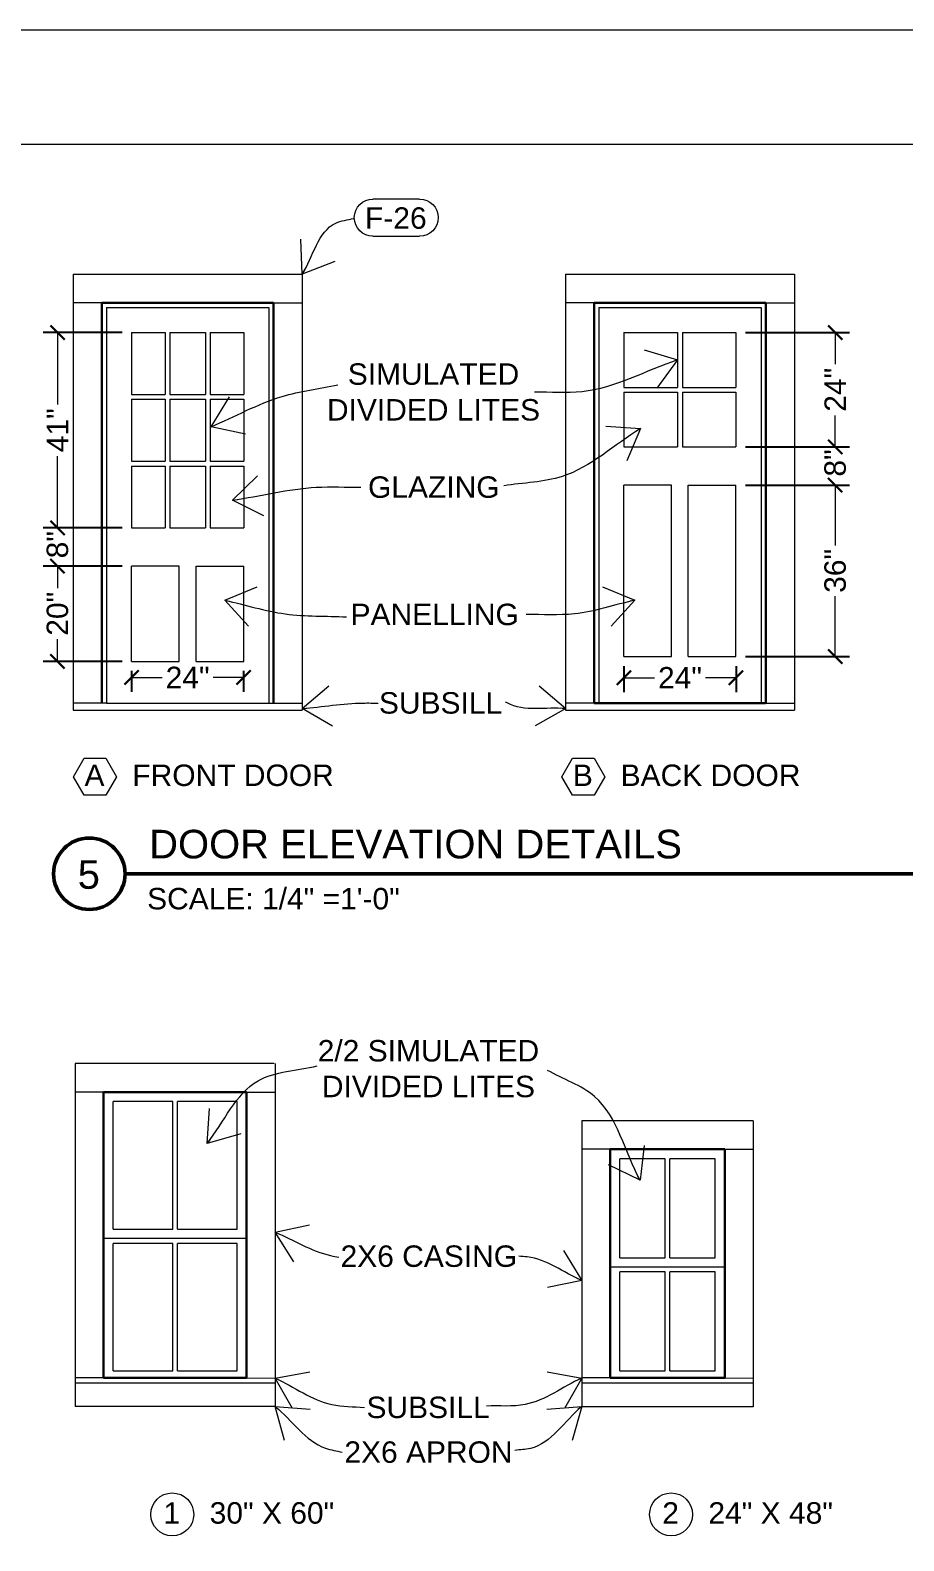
# Model space of a CAD drawing. Header units: inches. Extents: x -4969 to 16721, y 2489 to 24693.
# Drawn here: x 5402.7 to 5586, y 3804.9 to 4121.9 of the extents above; entities that cross this region are included whole.
import ezdxf

# ---------------------------------------------------------------- set-up
doc = ezdxf.new("R2010")
doc.units = ezdxf.units.IN
doc.header["$MEASUREMENT"] = 0
doc.layers.get('0').update_dxf_attribs({"lineweight": 5})
doc.layers.add('0-NPLT', color=1, linetype='Continuous', plot=False)
for name, color, linetype, lineweight in [('1', 1, 'Continuous', 9), ('2', 6, 'Continuous', 20), ('3', 3, 'Continuous', 30), ('5', 4, 'Continuous', 50), ('A-DIMSx', 7, 'Continuous', 9), ('A-SYMB', 7, 'Continuous', 20), ('A-TEXTx', 7, 'Continuous', 20), ('TB-11x17', 7, 'Continuous', 100)]:
    doc.layers.add(name, color=color, linetype=linetype, lineweight=lineweight)
doc.styles.get("Standard").update_dxf_attribs({"font": 'Arial.ttf'})
doc.dimstyles.get("Standard").update_dxf_attribs({"dimtxt": 3, "dimasz": 2, "dimexe": 0.03125, "dimexo": 0.0625, "dimgap": 0.03125, "dimtad": 0, "dimtoh": 1, "dimdec": 4, "dimlfac": 0.99985, "dimzin": 0, "dimdsep": 46, "dimlunit": 4, "dimtxsty": 'Standard', "dimblk": 'ARCHTICK', "dimblk1": 'ARCHTICK', "dimblk2": 'ARCHTICK', "dimcen": 0.09, "dimclrt": 256, "dimadec": 0, "dimazin": 0, "dimtfac": 1, "dimtdec": 4, "dimtofl": 0, "dimtmove": 0, "dimatfit": 3, "dimfxl": 1, "dimtolj": 1, "dimtzin": 0, "dimarcsym": 0})

# ---------------------------------------------------------------- blocks, each defined once
blk = doc.blocks.new('window elev 2448')
at = {"layer": '1', "lineweight": 5, "ltscale": 0.1}
for p, q in [((1005.39, 893.68), (999.39, 893.68)), ((1029.39, 893.68), (1035.39, 893.67))]:
    blk.add_line(p, q, dxfattribs=at)
at = {"layer": '2'}
for p, q in [((999.39, 899.68), (999.39, 839.69)), ((1035.39, 899.67), (999.39, 899.68)), ((1035.39, 899.67), (1035.39, 839.67)), ((1007.39, 870.93), (1007.39, 891.68)), ((1016.89, 891.68), (1007.39, 891.68)), ((1016.89, 870.93), (1016.89, 891.68)), ((1017.89, 870.93), (1017.89, 891.68)), ((1027.39, 891.68), (1017.89, 891.68)), ((1027.39, 870.93), (1027.39, 891.68)), ((1029.39, 868.93), (1005.39, 868.93)), ((1007.39, 870.93), (1016.89, 870.93)), ((1017.89, 870.93), (1027.39, 870.93)), ((1016.89, 867.93), (1007.39, 867.93)), ((1007.39, 847.18), (1007.39, 867.93)), ((1016.89, 847.18), (1016.89, 867.93)), ((1027.39, 867.93), (1017.89, 867.93)), ((1017.89, 847.18), (1017.89, 867.93)), ((1027.39, 847.18), (1027.39, 867.93)), ((1007.39, 847.18), (1016.89, 847.18)), ((1017.89, 847.18), (1027.39, 847.18)), ((999.39, 844.69), (1035.39, 844.69)), ((1035.39, 839.67), (999.39, 839.67))]:
    blk.add_line(p, q, dxfattribs=at)
at = {"layer": '2', "lineweight": 5, "ltscale": 0.1}
for p, q in [((1005.39, 845.69), (999.39, 845.69)), ((1029.42, 845.69), (1035.39, 845.67))]:
    blk.add_line(p, q, dxfattribs=at)
at = {"layer": '3'}
for p, q in [((1029.39, 893.68), (1005.39, 893.68)), ((1005.39, 893.68), (1005.39, 845.69)), ((1029.39, 893.68), (1029.39, 845.69)), ((1005.39, 845.69), (1029.39, 845.69))]:
    blk.add_line(p, q, dxfattribs=at)
blk = doc.blocks.new('window elev 3060')
for p, q in [((767, 905.69), (767, 839.69)), ((808.74, 905.67), (767, 905.69)), ((809, 905.67), (809, 840.18)), ((775, 870.93), (775, 897.68)), ((787.5, 897.68), (775, 897.68)), ((787.5, 870.93), (787.5, 897.68)), ((801, 897.68), (788.5, 897.68)), ((788.5, 870.93), (788.5, 897.68)), ((801, 870.93), (801, 897.68)), ((803, 868.93), (773, 868.93)), ((775, 870.93), (787.5, 870.93)), ((788.5, 870.93), (801, 870.93)), ((775, 841.18), (775, 867.93)), ((787.5, 867.93), (775, 867.93)), ((787.5, 841.18), (787.5, 867.93)), ((788.5, 841.18), (788.5, 867.93)), ((801, 867.93), (788.5, 867.93)), ((801, 841.18), (801, 867.93)), ((775, 841.18), (787.5, 841.18)), ((788.5, 841.18), (801, 841.18)), ((809, 840.18), (809, 833.67)), ((767, 839.69), (767, 833.67)), ((767, 838.69), (809, 838.69)), ((809, 833.67), (767, 833.67))]:
    blk.add_line(p, q)
at = {"lineweight": 5, "ltscale": 0.1}
for p, q in [((773, 839.69), (767, 839.69)), ((803, 839.69), (809, 839.67))]:
    blk.add_line(p, q, dxfattribs=at)
at = {"layer": '1', "lineweight": 5, "ltscale": 0.1}
for p, q in [((773, 899.68), (767, 899.67)), ((803, 899.68), (809, 899.67))]:
    blk.add_line(p, q, dxfattribs=at)
at = {"layer": '3'}
for p, q in [((803, 899.68), (773, 899.68)), ((773, 899.68), (773, 839.69)), ((803, 899.68), (803, 839.69)), ((773, 839.69), (803, 839.69))]:
    blk.add_line(p, q, dxfattribs=at)
blk = doc.blocks.new('_ArchTick')
at = {"color": 0, "linetype": 'ByBlock', "lineweight": 0, "const_width": 0.15}
blk.add_lwpolyline([(-0.5, -0.5), (0.5, 0.5)], dxfattribs=at)
blk = doc.blocks.new('*D316')
at = {"layer": 'A-DIMSx', "color": 0, "lineweight": -2, "ltscale": 0.1, "transparency": 16777216}
for p, q in [((5422, 4058.43), (5405.45, 4058.43)), ((5422, 4017.43), (5405.45, 4017.43))]:
    blk.add_line(p, q, dxfattribs=at)
at = {"layer": 'A-DIMSx', "color": 0, "lineweight": 5, "ltscale": 0.1, "transparency": 16777216}
for p, q in [((5408.45, 4058.43), (5408.45, 4043.35)), ((5408.45, 4017.43), (5408.45, 4032.5))]:
    blk.add_line(p, q, dxfattribs=at)
at = {"layer": 'Defpoints', "color": 0, "ltscale": 0.1, "transparency": 16777216}
for p in [(5424, 4058.43), (5408.45, 4017.43), (5424, 4017.43)]:
    blk.add_point(p, dxfattribs=at)
at = {"layer": 'A-DIMSx', "color": 0, "lineweight": 5, "ltscale": 0.1, "transparency": 16777216, "xscale": 3, "yscale": 3, "zscale": 3}
for p, rotation in [((5408.45, 4058.43), 90), ((5408.45, 4017.43), 270)]:
    blk.add_blockref('_ArchTick', p, dxfattribs=dict(at, rotation=rotation))
at = {"layer": 'A-DIMSx', "ltscale": 0.1, "transparency": 16777216, "insert": (5408.45, 4037.93), "char_height": 4.5, "attachment_point": 5, "rotation": 90}
blk.add_mtext('\\A1;41"', dxfattribs=at)
blk = doc.blocks.new('*D317')
at = {"layer": 'A-DIMSx', "color": 0, "lineweight": -2, "ltscale": 0.1, "transparency": 16777216}
for p, q in [((5424, 3987.43), (5424, 3983.06)), ((5447.5, 3987.43), (5447.5, 3983.06))]:
    blk.add_line(p, q, dxfattribs=at)
at = {"layer": 'A-DIMSx', "color": 0, "lineweight": 5, "ltscale": 0.1, "transparency": 16777216}
for p, q in [((5424, 3986.06), (5430.38, 3986.06)), ((5447.5, 3986.06), (5441.13, 3986.06))]:
    blk.add_line(p, q, dxfattribs=at)
at = {"layer": 'Defpoints', "color": 0, "ltscale": 0.1, "transparency": 16777216}
for p in [(5424, 3989.43), (5447.5, 3989.43), (5447.5, 3986.06)]:
    blk.add_point(p, dxfattribs=at)
at = {"layer": 'A-DIMSx', "color": 0, "lineweight": 5, "ltscale": 0.1, "transparency": 16777216, "xscale": 3, "yscale": 3, "zscale": 3, "rotation": 180}
blk.add_blockref('_ArchTick', (5424, 3986.06), dxfattribs=at)
at = {"layer": 'A-DIMSx', "color": 0, "lineweight": 5, "ltscale": 0.1, "transparency": 16777216, "xscale": 3, "yscale": 3, "zscale": 3}
blk.add_blockref('_ArchTick', (5447.5, 3986.06), dxfattribs=at)
at = {"layer": 'A-DIMSx', "ltscale": 0.1, "transparency": 16777216, "insert": (5435.75, 3986.06), "char_height": 4.5, "attachment_point": 5}
blk.add_mtext('\\A1;24"', dxfattribs=at)
blk = doc.blocks.new('*D318')
at = {"layer": 'A-DIMSx', "color": 0, "lineweight": -2, "ltscale": 0.1, "transparency": 16777216}
for p, q in [((5422, 4009.43), (5405.45, 4009.43)), ((5422, 3989.43), (5405.45, 3989.43))]:
    blk.add_line(p, q, dxfattribs=at)
at = {"layer": 'A-DIMSx', "color": 0, "lineweight": 5, "ltscale": 0.1, "transparency": 16777216}
for p, q in [((5408.45, 4009.43), (5408.45, 4004.8)), ((5408.45, 3989.43), (5408.45, 3994.06))]:
    blk.add_line(p, q, dxfattribs=at)
at = {"layer": 'Defpoints', "color": 0, "ltscale": 0.1, "transparency": 16777216}
for p in [(5424, 4009.43), (5408.45, 3989.43), (5424, 3989.43)]:
    blk.add_point(p, dxfattribs=at)
at = {"layer": 'A-DIMSx', "color": 0, "lineweight": 5, "ltscale": 0.1, "transparency": 16777216, "xscale": 3, "yscale": 3, "zscale": 3}
for p, rotation in [((5408.45, 4009.43), 90), ((5408.45, 3989.43), 270)]:
    blk.add_blockref('_ArchTick', p, dxfattribs=dict(at, rotation=rotation))
at = {"layer": 'A-DIMSx', "ltscale": 0.1, "transparency": 16777216, "insert": (5408.45, 3999.43), "char_height": 4.5, "attachment_point": 5, "rotation": 90}
blk.add_mtext('\\A1;20"', dxfattribs=at)
blk = doc.blocks.new('CALLOUT - FINISHES')
at = {"layer": 'A-SYMB', "lineweight": 20, "ltscale": 0.1}
for p, q in [((6510.71, 5650.46), (6520.5, 5650.46)), ((6520.5, 5642.67), (6510.71, 5642.67))]:
    blk.add_line(p, q, dxfattribs=at)
for centre, start, end in [((6510.71, 5646.57), 90, 270), ((6520.5, 5646.57), 270, 90)]:
    blk.add_arc(centre, 3.9, start, end, dxfattribs=at)
blk = doc.blocks.new('*D321')
at = {"layer": 'A-DIMSx', "color": 0, "lineweight": -2, "ltscale": 0.1, "transparency": 16777216}
for p, q in [((5552.79, 4058.43), (5574.6, 4058.43)), ((5552.79, 4034.43), (5574.6, 4034.43))]:
    blk.add_line(p, q, dxfattribs=at)
at = {"layer": 'A-DIMSx', "color": 0, "lineweight": 5, "ltscale": 0.1, "transparency": 16777216}
for p, q in [((5571.6, 4058.43), (5571.6, 4051.8)), ((5571.6, 4034.43), (5571.6, 4041.06))]:
    blk.add_line(p, q, dxfattribs=at)
at = {"layer": 'Defpoints', "color": 0, "ltscale": 0.1, "transparency": 16777216}
for p in [(5550.79, 4058.43), (5550.79, 4034.43), (5571.6, 4034.43)]:
    blk.add_point(p, dxfattribs=at)
at = {"layer": 'A-DIMSx', "color": 0, "lineweight": 5, "ltscale": 0.1, "transparency": 16777216, "xscale": 3, "yscale": 3, "zscale": 3}
for p, rotation in [((5571.6, 4058.43), 90), ((5571.6, 4034.43), 270)]:
    blk.add_blockref('_ArchTick', p, dxfattribs=dict(at, rotation=rotation))
at = {"layer": 'A-DIMSx', "ltscale": 0.1, "transparency": 16777216, "insert": (5571.6, 4046.43), "char_height": 4.5, "attachment_point": 5, "rotation": 90}
blk.add_mtext('\\A1;24"', dxfattribs=at)
blk = doc.blocks.new('*D322')
at = {"layer": 'A-DIMSx', "color": 0, "lineweight": 5, "ltscale": 0.1, "transparency": 16777216}
for p, q in [((5571.6, 4034.43), (5571.6, 4037.43)), ((5571.6, 4026.43), (5571.6, 4023.43))]:
    blk.add_line(p, q, dxfattribs=at)
at = {"layer": 'A-DIMSx', "color": 0, "lineweight": -2, "ltscale": 0.1, "transparency": 16777216}
for p, q in [((5552.79, 4034.43), (5574.6, 4034.43)), ((5552.79, 4026.43), (5574.6, 4026.43))]:
    blk.add_line(p, q, dxfattribs=at)
at = {"layer": 'Defpoints', "color": 0, "ltscale": 0.1, "transparency": 16777216}
for p in [(5550.79, 4034.43), (5550.79, 4026.43), (5571.6, 4026.43)]:
    blk.add_point(p, dxfattribs=at)
at = {"layer": 'A-DIMSx', "color": 0, "lineweight": 5, "ltscale": 0.1, "transparency": 16777216, "xscale": 3, "yscale": 3, "zscale": 3}
for p, rotation in [((5571.6, 4034.43), 270), ((5571.6, 4026.43), 90)]:
    blk.add_blockref('_ArchTick', p, dxfattribs=dict(at, rotation=rotation))
at = {"layer": 'A-DIMSx', "ltscale": 0.1, "transparency": 16777216, "insert": (5571.6, 4031.07), "char_height": 4.5, "attachment_point": 5, "rotation": 90}
blk.add_mtext('\\A1;8"', dxfattribs=at)
blk = doc.blocks.new('*D323')
at = {"layer": 'A-DIMSx', "color": 0, "lineweight": -2, "ltscale": 0.1, "transparency": 16777216}
for p, q in [((5552.79, 4026.43), (5574.6, 4026.43)), ((5552.79, 3990.43), (5574.6, 3990.43))]:
    blk.add_line(p, q, dxfattribs=at)
at = {"layer": 'A-DIMSx', "color": 0, "lineweight": 5, "ltscale": 0.1, "transparency": 16777216}
for p, q in [((5571.6, 4026.43), (5571.6, 4013.76)), ((5571.6, 3990.43), (5571.6, 4003.1))]:
    blk.add_line(p, q, dxfattribs=at)
at = {"layer": 'Defpoints', "color": 0, "ltscale": 0.1, "transparency": 16777216}
for p in [(5550.79, 4026.43), (5550.79, 3990.43), (5571.6, 3990.43)]:
    blk.add_point(p, dxfattribs=at)
at = {"layer": 'A-DIMSx', "color": 0, "lineweight": 5, "ltscale": 0.1, "transparency": 16777216, "xscale": 3, "yscale": 3, "zscale": 3}
for p, rotation in [((5571.6, 4026.43), 90), ((5571.6, 3990.43), 270)]:
    blk.add_blockref('_ArchTick', p, dxfattribs=dict(at, rotation=rotation))
at = {"layer": 'A-DIMSx', "ltscale": 0.1, "transparency": 16777216, "insert": (5571.6, 4008.43), "char_height": 4.5, "attachment_point": 5, "rotation": 90}
blk.add_mtext('\\A1;36"', dxfattribs=at)
blk = doc.blocks.new('*D324')
at = {"layer": 'A-DIMSx', "color": 0, "lineweight": 5, "ltscale": 0.1, "transparency": 16777216}
for p, q in [((5408.45, 4017.43), (5408.45, 4020.43)), ((5408.45, 4009.43), (5408.45, 4006.43))]:
    blk.add_line(p, q, dxfattribs=at)
at = {"layer": 'A-DIMSx', "color": 0, "lineweight": -2, "ltscale": 0.1, "transparency": 16777216}
for p, q in [((5422, 4017.43), (5405.45, 4017.43)), ((5422, 4009.43), (5405.45, 4009.43))]:
    blk.add_line(p, q, dxfattribs=at)
at = {"layer": 'Defpoints', "color": 0, "ltscale": 0.1, "transparency": 16777216}
for p in [(5408.45, 4017.43), (5424, 4017.43), (5424, 4009.43)]:
    blk.add_point(p, dxfattribs=at)
at = {"layer": 'A-DIMSx', "color": 0, "lineweight": 5, "ltscale": 0.1, "transparency": 16777216, "xscale": 3, "yscale": 3, "zscale": 3}
for p, rotation in [((5408.45, 4017.43), 270), ((5408.45, 4009.43), 90)]:
    blk.add_blockref('_ArchTick', p, dxfattribs=dict(at, rotation=rotation))
at = {"layer": 'A-DIMSx', "ltscale": 0.1, "transparency": 16777216, "insert": (5408.45, 4013.92), "char_height": 4.5, "attachment_point": 5, "rotation": 90}
blk.add_mtext('\\A1;8"', dxfattribs=at)
blk = doc.blocks.new('*D325')
at = {"layer": 'A-DIMSx', "color": 0, "lineweight": -2, "ltscale": 0.1, "transparency": 16777216}
for p, q in [((5527.29, 3988.43), (5527.29, 3983)), ((5550.79, 3988.43), (5550.79, 3983))]:
    blk.add_line(p, q, dxfattribs=at)
at = {"layer": 'A-DIMSx', "color": 0, "lineweight": 5, "ltscale": 0.1, "transparency": 16777216}
for p, q in [((5527.29, 3986), (5533.67, 3986)), ((5550.79, 3986), (5544.41, 3986))]:
    blk.add_line(p, q, dxfattribs=at)
at = {"layer": 'Defpoints', "color": 0, "ltscale": 0.1, "transparency": 16777216}
for p in [(5527.29, 3990.43), (5550.79, 3990.43), (5550.79, 3986)]:
    blk.add_point(p, dxfattribs=at)
at = {"layer": 'A-DIMSx', "color": 0, "lineweight": 5, "ltscale": 0.1, "transparency": 16777216, "xscale": 3, "yscale": 3, "zscale": 3, "rotation": 180}
blk.add_blockref('_ArchTick', (5527.29, 3986), dxfattribs=at)
at = {"layer": 'A-DIMSx', "color": 0, "lineweight": 5, "ltscale": 0.1, "transparency": 16777216, "xscale": 3, "yscale": 3, "zscale": 3}
blk.add_blockref('_ArchTick', (5550.79, 3986), dxfattribs=at)
at = {"layer": 'A-DIMSx', "ltscale": 0.1, "transparency": 16777216, "insert": (5539.04, 3986), "char_height": 4.5, "attachment_point": 5}
blk.add_mtext('\\A1;24"', dxfattribs=at)
blk = doc.blocks.new('BORDER 11X17')
at = {"layer": '0-NPLT', "lineweight": 9, "ltscale": 0.1}
blk.add_lwpolyline([(29864.74, -10461.77), (29048.74, -10461.77), (29048.74, -10989.77), (29864.74, -10989.77), (29864.74, -10461.77)], dxfattribs=at)
blk.add_lwpolyline([(29792.74, -10473.77), (29078.74, -10473.77), (29078.74, -10977.77), (29792.74, -10977.77)], close=True, dxfattribs=at)

msp = doc.modelspace()

# ---------------------------------------------------------------- linework, layer by layer
at = {"layer": '1'}
for p, q in [((5417.7551417, 4064.6790425), (5411.7551417, 4064.6790425)), ((5453.754195, 4064.6790425), (5459.754195, 4064.6790425)), ((5521.039544, 4064.6790425), (5515.039544, 4064.6790425)), ((5557.0385972, 4064.6790425), (5563.0385972, 4064.6790425)), ((5527.2890706, 3990.4295159), (5527.2890706, 4026.4295159)), ((5537.2890706, 4026.4295159), (5527.2890706, 4026.4295159)), ((5537.2890706, 3990.4295159), (5537.2890706, 4026.4295159)), ((5540.7890706, 3990.4295159), (5540.7890706, 4026.4295159)), ((5540.7890706, 4026.4295159), (5550.7890706, 4026.4295159)), ((5550.7890706, 3990.4295159), (5550.7890706, 4026.4295159)), ((5434.0046683, 4009.4295159), (5424.0046683, 4009.4295159)), ((5424.0046683, 3989.4295159), (5424.0046683, 4009.4295159)), ((5434.0046683, 3989.4295159), (5434.0046683, 4009.4295159)), ((5437.5046683, 3989.4295159), (5437.5046683, 4009.4295159)), ((5437.5046683, 4009.4295159), (5447.5046683, 4009.4295159)), ((5447.5046683, 3989.4295159), (5447.5046683, 4009.4295159)), ((5424.0046683, 3989.4295159), (5434.0046683, 3989.4295159)), ((5437.5046683, 3989.4295159), (5447.5046683, 3989.4295159)), ((5527.2890706, 3990.4295159), (5537.2890706, 3990.4295159)), ((5540.7890706, 3990.4295159), (5550.7890706, 3990.4295159))]:
    msp.add_line(p, q, dxfattribs=at)
at = {"layer": '2'}
for p, q in [((5411.7551417, 4070.6790425), (5459.754195, 4070.6790425)), ((5411.7551417, 4070.6790425), (5411.7551417, 3979.1894423)), ((5459.754195, 4070.6790425), (5459.754195, 3979.1894423)), ((5515.039544, 4070.6790425), (5563.0385972, 4070.6790425)), ((5515.039544, 4070.6790425), (5515.039544, 3979.1894423)), ((5563.0385972, 4070.6790425), (5563.0385972, 3979.1894423)), ((5418.7551417, 4063.6790425), (5452.754195, 4063.6790425)), ((5418.7551417, 4063.6790425), (5418.7551417, 3980.6894423)), ((5452.754195, 4063.6790425), (5452.754195, 3980.6894423)), ((5522.039544, 4063.6790425), (5556.0385972, 4063.6790425)), ((5522.039544, 4063.6790425), (5522.039544, 3980.6894423)), ((5556.0385972, 4063.6790425), (5556.0385972, 3980.6894423)), ((5424.0046683, 4058.4295159), (5431.0046683, 4058.4295159)), ((5424.0046683, 4058.4295159), (5424.0046683, 4045.4295159)), ((5431.0046683, 4058.4295159), (5431.0046683, 4045.4295159)), ((5432.0046683, 4058.4295159), (5432.0046683, 4045.4295159)), ((5432.0046683, 4058.4295159), (5439.5046683, 4058.4295159)), ((5439.5046683, 4058.4295159), (5439.5046683, 4045.4295159)), ((5440.5046683, 4058.4295159), (5447.5046683, 4058.4295159)), ((5440.5046683, 4058.4295159), (5440.5046683, 4045.4295159)), ((5447.5046683, 4058.4295159), (5447.5046683, 4045.4295159)), ((5527.2890706, 4058.4295159), (5538.5390706, 4058.4295159)), ((5527.2890706, 4058.4295159), (5527.2890706, 4046.9295159)), ((5538.5390706, 4058.4295159), (5538.5390706, 4046.9295159)), ((5539.5390706, 4058.4295159), (5550.7890706, 4058.4295159)), ((5539.5390706, 4058.4295159), (5539.5390706, 4046.9295159)), ((5550.7890706, 4058.4295159), (5550.7890706, 4046.9295159)), ((5424.0046683, 4045.4295159), (5431.0046683, 4045.4295159)), ((5432.0046683, 4045.4295159), (5439.5046683, 4045.4295159)), ((5440.5046683, 4045.4295159), (5447.5046683, 4045.4295159)), ((5527.2890706, 4046.9295159), (5538.5390706, 4046.9295159)), ((5527.2890706, 4045.9295159), (5538.5390706, 4045.9295159)), ((5527.2890706, 4045.9295159), (5527.2890706, 4034.4295159)), ((5538.5390706, 4045.9295159), (5538.5390706, 4034.4295159)), ((5539.5390706, 4046.9295159), (5550.7890706, 4046.9295159)), ((5539.5390706, 4045.9295159), (5550.7890706, 4045.9295159)), ((5539.5390706, 4045.9295159), (5539.5390706, 4034.4295159)), ((5550.7890706, 4045.9295159), (5550.7890706, 4034.4295159)), ((5424.0046683, 4044.4295159), (5424.0046683, 4031.4295159)), ((5424.0046683, 4044.4295159), (5431.0046683, 4044.4295159)), ((5431.0046683, 4044.4295159), (5431.0046683, 4031.4295159)), ((5432.0046683, 4044.4295159), (5439.5046683, 4044.4295159)), ((5432.0046683, 4044.4295159), (5432.0046683, 4031.4295159)), ((5439.5046683, 4044.4295159), (5439.5046683, 4031.4295159)), ((5440.5046683, 4044.4295159), (5447.5046683, 4044.4295159)), ((5440.5046683, 4044.4295159), (5440.5046683, 4031.4295159)), ((5447.5046683, 4044.4295159), (5447.5046683, 4031.4295159)), ((5527.2890706, 4034.4295159), (5538.5390706, 4034.4295159)), ((5539.5390706, 4034.4295159), (5550.7890706, 4034.4295159)), ((5424.0046683, 4031.4295159), (5431.0046683, 4031.4295159)), ((5424.0046683, 4030.4295159), (5431.0046683, 4030.4295159)), ((5424.0046683, 4030.4295159), (5424.0046683, 4017.4295159)), ((5431.0046683, 4030.4295159), (5431.0046683, 4017.4295159)), ((5432.0046683, 4031.4295159), (5439.5046683, 4031.4295159)), ((5432.0046683, 4030.4295159), (5439.5046683, 4030.4295159)), ((5432.0046683, 4030.4295159), (5432.0046683, 4017.4295159)), ((5439.5046683, 4030.4295159), (5439.5046683, 4017.4295159)), ((5440.5046683, 4031.4295159), (5447.5046683, 4031.4295159)), ((5440.5046683, 4030.4295159), (5447.5046683, 4030.4295159)), ((5440.5046683, 4030.4295159), (5440.5046683, 4017.4295159)), ((5447.5046683, 4030.4295159), (5447.5046683, 4017.4295159)), ((5424.0046683, 4017.4295159), (5431.0046683, 4017.4295159)), ((5432.0046683, 4017.4295159), (5439.5046683, 4017.4295159)), ((5440.5046683, 4017.4295159), (5447.5046683, 4017.4295159)), ((5418.7551417, 3980.6894423), (5411.7551417, 3980.6894423)), ((5411.7551417, 3979.1894423), (5459.754195, 3979.1894423)), ((5418.7551417, 3980.6894423), (5452.754195, 3980.6894423)), ((5452.754195, 3980.6894423), (5459.754195, 3980.6894423)), ((5521.039544, 3980.6894423), (5515.039544, 3980.6894423)), ((5515.039544, 3979.1894423), (5563.0385972, 3979.1894423)), ((5557.0385972, 3980.6894423), (5563.0385972, 3980.6894423))]:
    msp.add_line(p, q, dxfattribs=at)
at = {"layer": '3'}
for p, q in [((5417.7551417, 4064.6790425), (5417.7551417, 3980.6894423)), ((5417.7551417, 4064.6790425), (5453.754195, 4064.6790425)), ((5453.754195, 4064.6790425), (5453.754195, 3980.6894423)), ((5521.039544, 4064.6790425), (5521.039544, 3980.6894423)), ((5521.039544, 4064.6790425), (5557.0385972, 4064.6790425)), ((5557.0385972, 4064.6790425), (5557.0385972, 3980.6894423)), ((5521.0111646, 3980.6818381), (5556.9997566, 3980.6894423))]:
    msp.add_line(p, q, dxfattribs=at)
at = {"layer": '5', "ltscale": 0.1}
msp.add_line((5422.5969529, 3944.8717732), (5748.0000785, 3944.8717732), dxfattribs=at)
msp.add_circle((5415.1283079, 3944.8717732), 7.5, dxfattribs=at)
at = {"layer": 'A-SYMB', "ltscale": 0.1}
for points in [[(5420.814508, 3965.2237746), (5418.564508, 3961.3266603), (5414.064508, 3961.3266603), (5411.814508, 3965.2237746), (5414.064508, 3969.120889), (5418.564508, 3969.120889)], [(5523.2551417, 3965.2237746), (5521.0051417, 3961.3266603), (5516.5051417, 3961.3266603), (5514.2551417, 3965.2237746), (5516.5051417, 3969.120889), (5521.0051417, 3969.120889)]]:
    msp.add_lwpolyline(points, close=True, dxfattribs=at)
for centre in [(5432.5360181, 3810.4414544), (5537.1629902, 3810.4414544)]:
    msp.add_circle(centre, 4.5, dxfattribs=at)

# ---------------------------------------------------------------- block references
at = {"ltscale": 0.1, "xscale": 2, "yscale": 2, "zscale": 2}
msp.add_blockref('BORDER 11X17', (-53117.4783869, 25045.4159553), dxfattribs=at)
at = {"layer": '2', "ltscale": 0.25, "xscale": -1}
msp.add_blockref('CALLOUT - FINISHES', (11995.120269, -1564.0175876), dxfattribs=at)
at = {"layer": '2'}
for name, p in [('window elev 3060', (4645.1327574, 2999.389457)), ('window elev 2448', (4519.0233583, 2993.3790865))]:
    msp.add_blockref(name, p, dxfattribs=at)

# ---------------------------------------------------------------- texts
at = {"ltscale": 0.1, "char_height": 6}
for s, insert, width, attachment_point in [('{DOOR ELEVATION DETAILS }', (5427.6789909, 3948.0056218), 229.920407864, 7), ('{5}', (5415.0216638, 3944.6760952), 11.15057809, 5)]:
    msp.add_mtext(s, dxfattribs=dict(at, insert=insert, width=width, attachment_point=attachment_point))
at = {"layer": 'A-TEXTx', "ltscale": 0.25, "char_height": 4.5}
for s, insert, attachment_point in [('{F-26}', (5485.8901672, 4082.4246837), 6), ('{SIMULATED \\PDIVIDED LITES}', (5487.3292346, 4045.9391227), 5), ('{GLAZING}', (5487.3968695, 4025.9700898), 5), ('{PANELLING}', (5487.5747951, 3999.255244), 5), ('{SUBSILL}', (5488.809271, 3980.6894423), 5), ('{2/2 SIMULATED\\PDIVIDED LITES}', (5486.2700356, 3903.951676), 5), ('{2X6 CASING}', (5486.3460744, 3864.5986701), 5), ('{SUBSILL}', (5486.1942345, 3832.8727228), 5), ('{2X6 APRON}', (5486.2700356, 3823.48301), 5)]:
    msp.add_mtext(s, dxfattribs=dict(at, insert=insert, attachment_point=attachment_point))
at = {"layer": 'A-TEXTx', "ltscale": 0.5, "char_height": 3}
for s, insert, width, attachment_point in [('{\\H1.5x;A}', (5416.2138599, 3967.7784227), 4.549892225, 2), ('{\\H1.5x;FRONT DOOR}', (5424.1491196, 3965.5050798), 61.572509214, 4), ('{\\H1.5x;B}', (5518.6544936, 3967.7784227), 4.549892225, 2), ('{\\H1.5x;BACK DOOR}', (5526.5897534, 3965.5050798), 61.572509214, 4), ('{\\H1.5x;1}', (5432.4353699, 3812.9951483), 4.549892225, 2), ('{\\H1.5x;30" X 60"}', (5440.3706297, 3810.7227596), 61.572509214, 4), ('{\\H1.5x;2}', (5537.0754594, 3812.9961025), 4.549892225, 2), ('{\\H1.5x;24" X 48"}', (5544.9976018, 3810.7227596), 61.572509214, 4)]:
    msp.add_mtext(s, dxfattribs=dict(at, insert=insert, width=width, attachment_point=attachment_point))
at = {"layer": 'TB-11x17', "ltscale": 0.5, "insert": (5427.2467011, 3941.8936059), "char_height": 4.5, "width": 73.076179956, "attachment_point": 1}
msp.add_mtext('\\A1;SCALE: 1/4" =1\'-0"', dxfattribs=at)

# ---------------------------------------------------------------- dimensions: what is measured, and where the dimension line sits
at = {"layer": 'A-DIMSx', "ltscale": 0.1}
for base, p1, p2, text, picture, middle in [((5408.4498502, 4017.4295159), (5424.0046683, 4058.4295159), (5424.0046683, 4017.4295159), '41"', '*D316', (5408.4498502, 4037.9295159)), ((5571.6032283, 4034.4295159), (5550.7890706, 4058.4295159), (5550.7890706, 4034.4295159), '24"', '*D321', (5571.6032283, 4046.4295159)), ((5571.6032283, 3990.4295159), (5550.7890706, 4026.4295159), (5550.7890706, 3990.4295159), '36"', '*D323', (5571.6032283, 4008.4295159)), ((5408.4498502, 3989.4295159), (5424.0046683, 4009.4295159), (5424.0046683, 3989.4295159), '20"', '*D318', (5408.4498502, 3999.4295159))]:
    dim = msp.add_linear_dim(base=base, p1=p1, p2=p2, angle=90, text=text, dimstyle='Standard', override={"dimtxt": 4.5, "dimasz": 3, "dimexe": 3, "dimexo": 2, "dimgap": 1, "dimlfac": -47.9928, "dimlwd": 5}, dxfattribs=at)
    dim.commit()
    dim.dimension.update_dxf_attribs({"geometry": picture, "text_midpoint": middle})
for base, p1, p2, picture, middle in [((5571.6032283, 4026.4294946), (5550.7890706, 4034.4295159), (5550.7890783, 4026.4294946), '*D322', (5571.6032283, 4031.0745864)), ((5408.4498502, 4017.4295159), (5424.0046683, 4009.4295159), (5424.0046683, 4017.4295159), '*D324', (5408.4498502, 4013.9232111))]:
    dim = msp.add_linear_dim(base=base, p1=p1, p2=p2, angle=90, dimstyle='Standard', override={"dimtxt": 4.5, "dimasz": 3, "dimexe": 3, "dimexo": 2, "dimgap": 1, "dimlfac": -47.9928, "dimlwd": 5}, dxfattribs=at)
    dim.commit()
    dim.dimension.update_dxf_attribs({"geometry": picture, "text_midpoint": middle, "dimtype": 160})
for base, p1, p2, picture, middle in [((5447.5046683, 3986.0578305), (5424.0046683, 3989.4295159), (5447.5046683, 3989.4295159), '*D317', (5435.7546683, 3986.0578305)), ((5550.7890706, 3985.9953516), (5527.2890706, 3990.4295159), (5550.7890706, 3990.4295159), '*D325', (5539.0390706, 3985.9953516))]:
    dim = msp.add_linear_dim(base=base, p1=p1, p2=p2, text='24"', dimstyle='Standard', override={"dimtxt": 4.5, "dimasz": 3, "dimexe": 3, "dimexo": 2, "dimgap": 1, "dimlfac": -47.9928, "dimlwd": 5}, dxfattribs=at)
    dim.commit()
    dim.dimension.update_dxf_attribs({"geometry": picture, "text_midpoint": middle})

# ---------------------------------------------------------------- leaders
at = {"layer": 'A-TEXTx', "path_type": 1, "annotation_type": 0, "has_hookline": 1}
for points, hookline_direction, text_width in [([(5459.754195, 4070.6790425), (5466.8197277, 4081.3947232), (5470.5662238, 4082.3958145)], 0, 31.260573), ([(5538.5390706, 4052.6795159), (5518.4861956, 4046.0214024), (5508.5357572, 4045.9391227)], 1, 43.9010914), ([(5440.6814708, 4038.6493843), (5455.5553677, 4045.0078622), (5467.2585967, 4047.4808736)], 0, 43.9010914), ([(5530.7853824, 4038.2938961), (5514.3255641, 4028.2445916), (5502.1025418, 4026.2783761)], 1, 26.8680082), ([(5445.1318052, 4023.2260977), (5462.7474892, 4025.9652772), (5472.0825983, 4025.9700898)], 0, 26.8680082), ([(5443.5819033, 4002.2618618), (5456.2363363, 3999.4000994), (5469.1034443, 3998.7808143)], 0, 34.4099591), ([(5529.5464736, 4002.2618618), (5516.8920407, 3999.4000994), (5506.798824, 3999.255244)], 1, 34.4099591), ([(5459.754195, 3979.5229875), (5472.5779853, 3980.6948161), (5475.7458568, 3980.6894423)], 0, 25.3516371), ([(5515.0654062, 3979.5229875), (5502.7862123, 3980.7087833), (5502.4225549, 3980.9132523)], 1, 25.3516371), ([(5530.6544591, 3880.5557997), (5521.1239451, 3898.1063451), (5511.2381026, 3903.6154124)], 1, 45.9454297), ([(5439.8122294, 3888.2937692), (5450.5214869, 3901.4451841), (5462.924425, 3904.5528019)], 0, 45.9454297), ([(5454.1278047, 3869.656301), (5465.7419056, 3864.7556836), (5467.4956752, 3864.3987221)], 0, 36.457367), ([(5518.4122666, 3859.5410391), (5506.9702329, 3864.4808017), (5505.2479246, 3864.5986701)], 1, 36.457367), ([(5454.1278047, 3839.0641287), (5465.9724194, 3833.5050848), (5472.8335122, 3832.8727228)], 0, 25.3516371), ([(5518.4122666, 3839.0641287), (5506.5676518, 3833.5050848), (5498.4231393, 3833.171225)], 1, 25.3516371), ([(5454.1278047, 3833.0641287), (5464.682319, 3824.3448707), (5468.1669347, 3823.48301)], 0, 34.5879945), ([(5518.4122666, 3833.0641287), (5507.6513366, 3824.2818346), (5504.3979583, 3823.8806112)], 1, 34.5879945)]:
    msp.add_leader(points, dimstyle='Standard', override={"dimasz": 6, "dimgap": 1, "dimldrblk": 'Open90', "dimlwd": -1}, dxfattribs=dict(at, hookline_direction=hookline_direction, text_width=text_width))

doc.saveas('drawing.dxf')
